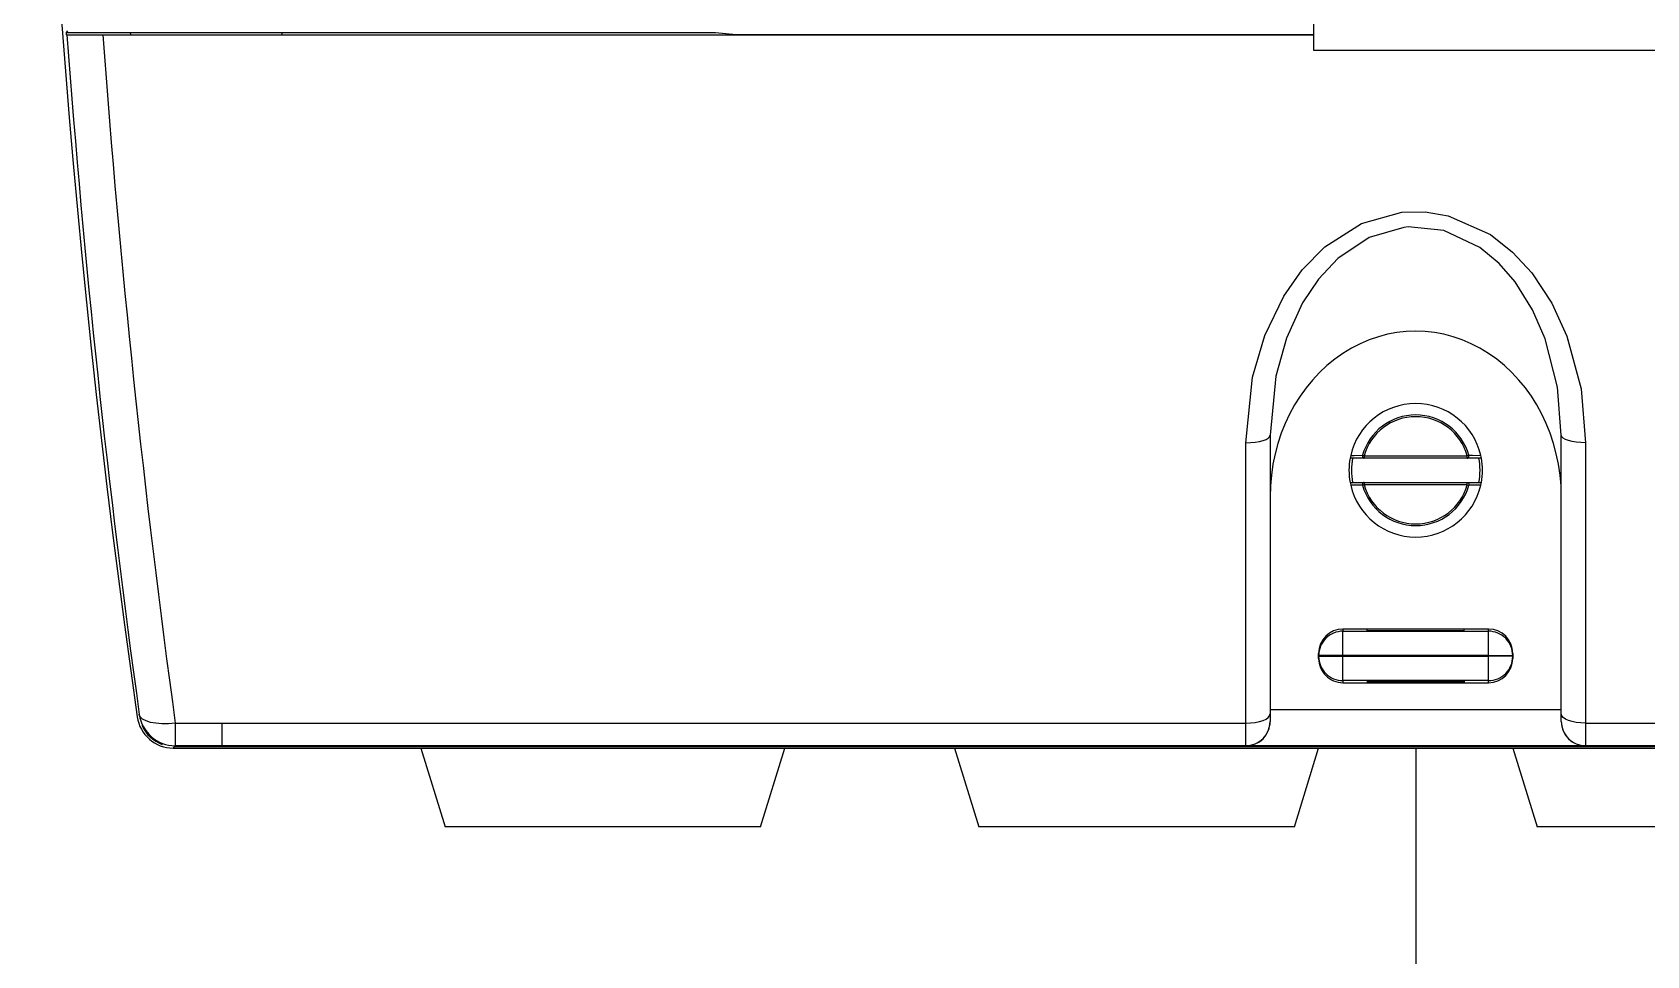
# Model space of a CAD drawing. Header units: millimetres. Extents: x 0 to 210250, y 0 to 148500.
# Drawn here: x 23672 to 28328, y 89389 to 92053 of the extents above; entities that cross this region are included whole.
import ezdxf

# ---------------------------------------------------------------- set-up
doc = ezdxf.new("R2010")
doc.units = ezdxf.units.MM
doc.header["$LTSCALE"] = 250
doc.header["$MEASUREMENT"] = 0
doc.layers.add('2', color=2, linetype='Continuous')
doc.layers.add('원격검침', color=3, linetype='Continuous')

msp = doc.modelspace()

# ---------------------------------------------------------------- linework, layer by layer
at = {"layer": '2', "color": 7}
msp.add_line((27661.6, 89988), (27661.6, 41543.9), dxfattribs=at)
at = {"layer": '원격검침', "color": 3}
for p, q in [((27367.6, 92000), (27367.6, 92643.8)), ((23773.5, 92057), (23769.2, 92052.5)), ((23769.2, 92052.5), (23954.5, 92052.5)), ((23769.2, 92052.5), (23769.8, 92045.5)), ((23771.6, 92045.5), (23769.7, 92045.5)), ((23771.6, 92045.5), (23875.3, 92045.5)), ((23875.3, 92045.5), (27367.6, 92045.5)), ((23954.5, 92052.5), (25642.6, 92052.5)), ((23954.5, 92052.5), (23955.1, 92045.5)), ((24392.4, 92045.5), (24392.4, 92052.5)), ((25642.6, 92052.5), (25702, 92046.5)), ((25702, 92046.5), (25807, 92046.5)), ((25807, 92046.5), (25912, 92046.5)), ((25807, 92046.5), (25807, 92045.5)), ((25810.4, 92045.5), (25810.4, 92046.5)), ((25908.6, 92046.5), (25908.6, 92045.5)), ((25912, 92046.5), (27276.6, 92046.5)), ((25912, 92045.5), (25912, 92046.5)), ((27276.6, 92046.5), (27346.6, 92046.5)), ((27276.6, 92046.5), (27276.6, 92045.5)), ((27280, 92045.5), (27280, 92046.5)), ((27343.3, 92046.5), (27343.3, 92045.5)), ((27346.6, 92046.5), (27367.6, 92046.5)), ((27346.6, 92045.5), (27346.6, 92046.5)), ((28627.3, 92000), (27367.6, 92000)), ((27504.9, 91501.5), (27621.8, 91533.7)), ((27621.8, 91533.7), (27689.2, 91534.7)), ((27689.2, 91534.7), (27755.6, 91523.7)), ((27399.2, 91434), (27504.9, 91501.5)), ((27627.5, 91489.9), (27527.3, 91461)), ((27639.5, 91491.1), (27627.5, 91489.9)), ((27742.2, 91480.9), (27639.5, 91491.1)), ((27755.6, 91523.7), (27876.9, 91469.2)), ((27527.3, 91461), (27436.7, 91400.2)), ((27846.2, 91431.9), (27742.2, 91480.9)), ((27876.9, 91469.2), (27941.1, 91418.6)), ((27334.1, 91367.6), (27399.2, 91434)), ((27436.7, 91400.2), (27381.2, 91340.9)), ((27902.2, 91385.4), (27846.2, 91431.9)), ((27941.1, 91418.6), (27996.2, 91358.8)), ((27280.9, 91292), (27334.1, 91367.6)), ((27948.4, 91332.5), (27902.2, 91385.4)), ((27996.2, 91358.8), (28054, 91271.4)), ((27381.2, 91340.9), (27335.3, 91272.3)), ((27998.7, 91252.4), (27948.4, 91332.5)), ((27226.2, 91178.3), (27280.9, 91292)), ((27335.3, 91272.3), (27288.7, 91170.6)), ((28054, 91271.4), (28097.5, 91176.6)), ((28035.2, 91168.3), (27998.7, 91252.4)), ((27191.1, 91057.9), (27226.2, 91178.3)), ((27288.7, 91170.6), (27258.3, 91061.2)), ((28070.6, 91028.9), (28035.2, 91168.3)), ((28097.5, 91176.6), (28138.3, 91024.7)), ((27171.7, 90868.7), (27191.1, 91057.9)), ((27258.3, 91061.2), (27241.7, 90890.3)), ((28081.5, 90890.3), (28070.6, 91028.9)), ((28138.3, 91024.7), (28151.4, 90868.7)), ((27229.9, 90878.3), (27236.3, 90882.1)), ((27236.3, 90882.1), (27240.3, 90886.1)), ((27240.3, 90886.1), (27241.7, 90890.3)), ((27241.7, 90890.3), (27241.7, 90086.5)), ((28082.8, 90886.1), (28081.5, 90890.3)), ((28081.5, 90086.5), (28081.5, 90890.3)), ((28086.8, 90882.1), (28082.8, 90886.1)), ((28093.2, 90878.3), (28086.8, 90882.1)), ((27171.7, 90868.7), (27185.3, 90869.1)), ((27171.7, 90059.8), (27171.7, 90868.7)), ((27185.3, 90869.1), (27198.5, 90870.4)), ((27198.5, 90870.4), (27210.6, 90872.4)), ((27210.6, 90872.4), (27221.2, 90875.1)), ((27221.2, 90875.1), (27229.9, 90878.3)), ((28101.9, 90875.1), (28093.2, 90878.3)), ((28112.6, 90872.4), (28101.9, 90875.1)), ((28124.7, 90870.4), (28112.6, 90872.4)), ((28137.8, 90869.1), (28124.7, 90870.4)), ((28151.4, 90868.7), (28137.8, 90869.1)), ((28151.4, 90868.7), (28151.4, 90059.8)), ((27512.8, 90824.3), (27472.3, 90824.3)), ((27474, 90832.4), (27484, 90832.4)), ((27484, 90832.4), (27508, 90832.6)), ((27508, 90832.6), (27512.8, 90831.3)), ((27508, 90832.6), (27508, 90831.1)), ((27508, 90831.1), (27508.1, 90829.5)), ((27508.1, 90829.5), (27508.5, 90828.1)), ((27508.5, 90828.1), (27509.1, 90826.8)), ((27509.1, 90826.8), (27509.8, 90825.7)), ((27509.8, 90825.7), (27510.7, 90824.9)), ((27510.7, 90824.9), (27511.7, 90824.4)), ((27511.7, 90824.4), (27512.8, 90824.3)), ((27512.8, 90831.3), (27512.8, 90824.3)), ((27512.8, 90831.3), (27810.3, 90831.3)), ((27810.3, 90824.3), (27512.8, 90824.3)), ((27815.1, 90832.6), (27810.3, 90831.3)), ((27810.3, 90824.3), (27810.3, 90831.3)), ((27810.3, 90824.3), (27811.4, 90824.4)), ((27850.8, 90824.3), (27810.3, 90824.3)), ((27811.4, 90824.4), (27812.4, 90824.9)), ((27812.4, 90824.9), (27813.3, 90825.7)), ((27813.3, 90825.7), (27814, 90826.8)), ((27814, 90826.8), (27814.6, 90828.1)), ((27814.6, 90828.1), (27815, 90829.5)), ((27815, 90829.5), (27815.2, 90831.1)), ((27815.2, 90831.1), (27815.1, 90832.6)), ((27815.1, 90832.6), (27825.1, 90832.5)), ((27825.1, 90832.5), (27849.1, 90832.4)), ((27472.3, 90754.3), (27512.8, 90754.3)), ((27498, 90746), (27474, 90746.2)), ((27508, 90745.9), (27498, 90746)), ((27508.1, 90749), (27508, 90747.5)), ((27508, 90747.5), (27508, 90745.9)), ((27512.8, 90747.3), (27508, 90745.9)), ((27508.5, 90750.4), (27508.1, 90749)), ((27509.1, 90751.7), (27508.5, 90750.4)), ((27509.8, 90752.8), (27509.1, 90751.7)), ((27510.7, 90753.6), (27509.8, 90752.8)), ((27511.7, 90754.1), (27510.7, 90753.6)), ((27512.8, 90754.3), (27511.7, 90754.1)), ((27512.8, 90754.3), (27512.8, 90747.3)), ((27512.8, 90754.3), (27810.3, 90754.3)), ((27810.3, 90747.3), (27512.8, 90747.3)), ((27810.3, 90754.3), (27811.4, 90754.1)), ((27810.3, 90747.3), (27810.3, 90754.3)), ((27810.3, 90754.3), (27850.8, 90754.3)), ((27810.3, 90747.3), (27815.1, 90745.9)), ((27811.4, 90754.1), (27812.4, 90753.6)), ((27812.4, 90753.6), (27813.3, 90752.8)), ((27813.3, 90752.8), (27814, 90751.7)), ((27814, 90751.7), (27814.6, 90750.4)), ((27814.6, 90750.4), (27815, 90749)), ((27815, 90749), (27815.2, 90747.5)), ((27815.2, 90747.5), (27815.1, 90745.9)), ((27839.1, 90746.1), (27815.1, 90745.9)), ((27849.1, 90746.2), (27839.1, 90746.1)), ((27451.6, 90331.2), (27451.6, 90325.1)), ((27521.6, 90331.2), (27451.6, 90331.2)), ((27451.6, 90255.1), (27451.6, 90325.1)), ((27451.6, 90325.1), (27871.5, 90325.1)), ((27521.6, 90326.3), (27521.6, 90331.2)), ((27801.5, 90331.2), (27521.6, 90331.2)), ((27801.5, 90326.3), (27521.6, 90326.3)), ((27801.5, 90326.3), (27801.5, 90331.2)), ((27871.5, 90331.2), (27801.5, 90331.2)), ((27871.5, 90325.1), (27871.5, 90331.2)), ((27871.5, 90255.1), (27871.5, 90325.1)), ((27381.6, 90255.1), (27381.6, 90261.2)), ((27381.6, 90252.7), (27381.6, 90255.1)), ((27451.6, 90255.1), (27381.6, 90255.1)), ((27381.6, 90252.7), (27451.6, 90252.7)), ((27381.6, 90246.6), (27381.6, 90252.7)), ((27451.6, 90255.1), (27451.6, 90252.7)), ((27871.5, 90255.1), (27451.6, 90255.1)), ((27451.6, 90252.7), (27871.5, 90252.7)), ((27451.6, 90182.7), (27451.6, 90252.7)), ((27871.5, 90252.7), (27871.5, 90255.1)), ((27871.5, 90255.1), (27941.5, 90255.1)), ((27871.5, 90182.7), (27871.5, 90252.7)), ((27941.5, 90252.7), (27871.5, 90252.7)), ((27941.5, 90261.2), (27941.5, 90255.1)), ((27941.5, 90255.1), (27941.5, 90252.7)), ((27941.5, 90252.7), (27941.5, 90246.6)), ((27871.5, 90182.7), (27451.6, 90182.7)), ((27451.6, 90182.7), (27451.6, 90176.6)), ((27451.6, 90176.6), (27521.6, 90176.6)), ((27521.6, 90181.5), (27801.5, 90181.5)), ((27521.6, 90181.5), (27521.6, 90176.6)), ((27521.6, 90179), (27801.5, 90179)), ((27521.6, 90176.6), (27801.5, 90176.6)), ((27801.5, 90181.5), (27801.5, 90176.6)), ((27801.5, 90176.6), (27871.5, 90176.6)), ((27871.5, 90176.6), (27871.5, 90182.7)), ((27241.7, 90098.9), (28081.5, 90098.9)), ((23978.6, 90083), (23980, 90084.5)), ((23980, 90084.5), (23980.4, 90085)), ((23983.5, 90078), (23980.4, 90085)), ((23990.1, 90071.6), (23983.5, 90078)), ((24000.1, 90066.3), (23990.1, 90071.6)), ((24013.1, 90062.2), (24000.1, 90066.3)), ((24028.5, 90059.4), (24013.1, 90062.2)), ((24046, 90058.1), (24028.5, 90059.4)), ((24064.8, 90058.2), (24046, 90058.1)), ((24084.4, 90059.8), (24064.8, 90058.2)), ((24084.4, 90059.8), (24218.4, 90059.8)), ((24084.4, 90059.8), (24084.4, 89994.9)), ((24218.4, 90059.8), (27171.7, 90059.8)), ((24218.4, 90059.8), (24218.4, 89994.9)), ((27171.7, 90059.8), (27185.3, 90060.3)), ((27171.7, 89994.9), (27171.7, 90059.8)), ((27185.3, 90060.3), (27198.5, 90061.8)), ((27198.5, 90061.8), (27210.6, 90064.3)), ((27210.6, 90064.3), (27221.2, 90067.6)), ((27221.2, 90067.6), (27229.9, 90071.7)), ((27229.9, 90071.7), (27236.3, 90076.3)), ((27236.3, 90076.3), (27240.3, 90081.3)), ((27240.3, 90081.3), (27241.7, 90086.5)), ((27241.7, 90086.5), (27241.7, 90064.8)), ((27241.7, 90064.8), (27241.7, 90064.8)), ((28082.8, 90081.3), (28081.5, 90086.5)), ((28081.5, 90064.8), (28081.5, 90086.5)), ((28081.5, 90064.8), (28081.5, 90064.8)), ((28086.8, 90076.3), (28082.8, 90081.3)), ((28093.2, 90071.7), (28086.8, 90076.3)), ((28101.9, 90067.6), (28093.2, 90071.7)), ((28112.6, 90064.3), (28101.9, 90067.6)), ((28124.7, 90061.8), (28112.6, 90064.3)), ((28137.8, 90060.3), (28124.7, 90061.8)), ((28151.4, 90059.8), (28137.8, 90060.3)), ((28151.4, 90059.8), (31238.7, 90059.8)), ((28151.4, 90059.8), (28151.4, 89994.9)), ((24080.3, 89990.2), (24078.4, 89988)), ((24078.4, 89988), (31244.7, 89988)), ((24078.4, 89988), (31244.7, 89988)), ((24082.3, 89992.4), (24080.3, 89990.2)), ((31241.1, 89992.1), (24082, 89992.1)), ((24083.4, 89993.8), (24082.3, 89992.4)), ((24082.3, 89992.4), (31240.8, 89992.4)), ((24084.4, 89994.9), (24083.4, 89993.8)), ((24218.4, 89994.9), (24084.4, 89994.9)), ((27171.7, 89994.9), (24218.4, 89994.9)), ((24792.3, 89988), (24862.2, 89760.5)), ((25772, 89760.5), (25842, 89988)), ((26331.9, 89988), (26401.9, 89760.5)), ((27171.7, 89994), (27171.7, 89994.9)), ((28151.4, 89994), (27171.7, 89994)), ((27311.6, 89760.5), (27381.6, 89988)), ((27941.5, 89988), (28011.5, 89760.5)), ((31238.7, 89994.9), (28151.4, 89994.9)), ((28151.4, 89994.9), (28151.4, 89994)), ((25772, 89760.5), (24862.2, 89760.5)), ((27311.6, 89760.5), (26401.9, 89760.5)), ((28921.2, 89760.5), (28011.5, 89760.5))]:
    msp.add_line(p, q, dxfattribs=at)
for centre, radius, start, end in [((53904.5, 94344.4), 30232.6, 171.88762, 188.11238), ((53904.5, 94344.4), 30232.6, 171.88763, 188.11237), ((54732.4, 94351.6), 31046.5, 184.25985, 187.89885), ((55310.3, 94351.1), 31519.4, 184.19487, 187.82492), ((27661.6, 90789.3), 192.5, 12.9406, 167.0594), ((27661.6, 90789.3), 159.5, 15.7635, 164.2365), ((27661.6, 90789.3), 154.6, 15.7635, 164.2365), ((27661.6, 90789.3), 192.5, 169.5243, 190.4757), ((27661.6, 90789.3), 192.5, 167.0594, 169.5243), ((27661.6, 90789.3), 185.5, 169.1243, 190.8757), ((27661.6, 90789.3), 185.5, 349.1243, 10.8757), ((27661.6, 90789.3), 192.5, 10.4757, 12.9406), ((27661.6, 90789.3), 192.5, 349.5243, 10.4757), ((27661.6, 90789.3), 192.5, 190.4757, 192.9406), ((27661.6, 90789.3), 192.5, 192.9406, 347.0594), ((27661.6, 90789.3), 159.5, 195.7635, 344.2365), ((27661.6, 90789.3), 154.6, 195.7635, 344.2365), ((27661.6, 90789.3), 192.5, 347.0594, 349.5243), ((27451.6, 90255.1), 70, 89.9956, 180), ((27871.5, 90255.1), 70, 0, 90.0044), ((27451.6, 90252.7), 70, 180, 270.0044), ((27871.5, 90252.7), 70, 269.9956, 0), ((24078.4, 90092.9), 105, 188.1119, 270.0005), ((24078.4, 90092.9), 105, 188.1138, 270.0005), ((24084.4, 90099.8), 105, 188.1054, 269.9956), ((24079.3, 90092), 98.8, 202.83, 250.819), ((27171.7, 90064.8), 70, 269.9989, 0), ((27170.8, 90064.8), 70.9, 270.7226, 359.978), ((28151.4, 90064.8), 70, 180, 270.0011), ((28152.4, 90064.9), 70.9, 180.0588, 269.2406)]:
    msp.add_arc(centre, radius, start, end, dxfattribs=at)
for centre, major_axis, ratio, start_param, end_param in [((27661.6, 90712.3), (0, 478.2), 0.878106, 4.712389, 7.853982), ((27451.6, 90261.2), (0, 70), 0.999848, 0, 1.570796), ((27871.5, 90261.2), (0, 70), 0.999848, 4.712389, 6.283185), ((27451.6, 90246.6), (0, 70), 0.999848, 1.570796, 3.141593), ((27871.5, 90246.6), (0, 70), 0.999848, 3.141593, 4.712389)]:
    msp.add_ellipse(centre, major_axis=major_axis, ratio=ratio, start_param=start_param, end_param=end_param, dxfattribs=at)

doc.saveas('drawing.dxf')
